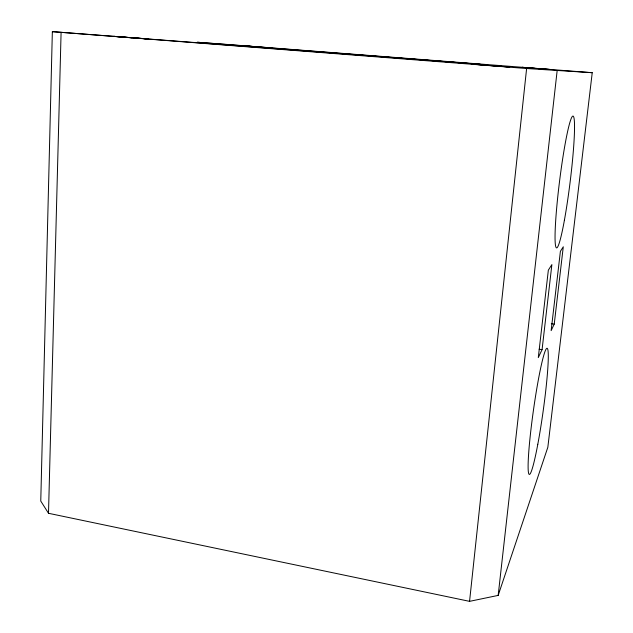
<?xml version="1.0" encoding="UTF-8"?>
<svg xmlns="http://www.w3.org/2000/svg" width="633" height="633" viewBox="0 0 633 633"><rect width="100%" height="100%" fill="white"/><g stroke="black" fill="none" stroke-linecap="round" stroke-linejoin="round"><path stroke-width="0.95" d="M52.349 31.65L40.765 501.067L48.504 513.292L469.559 601.35L498.171 595.4L547.838 447.254L592.235 72.7L225.206 44.294L197.33 42.253L480.526 64.352L52.349 31.65L526.616 68.514L592.235 72.7M48.504 513.292L61.092 32.386M469.559 601.35L526.616 68.514M498.171 595.4L557.135 70.817M542.07 349.677L551.881 264.61L548.344 270.141L538.295 357.582L542.07 349.677L539.142 349.25M554.231 324.136L563.283 246.799L560.395 251.309L551.145 330.616L554.231 324.136L551.303 323.732M143.881 38.668L148.122 38.969L113.734 36.334L119.313 36.785M252.092 46.415L245.905 45.956L271.779 47.942L265.749 47.499M536.784 68.483L551.066 69.567L522.075 67.327L534.861 68.34M131.893 37.758L121.093 36.928M134.528 37.893L142.378 38.502M490.132 65.555L509.787 67.027L471.506 64.075L487.6 65.357M564.383 220.339A66.418 5.293 -82.9 0 0 573.395 116.345A66.418 5.293 -82.9 0 0 556.573 209.135A66.418 5.293 -82.9 0 0 564.383 220.339M537.797 444.295A63.696 4.874 -82 0 0 547.11 348.285A63.696 4.874 -82 0 0 529.671 441.462A63.696 4.874 -82 0 0 537.797 444.295"/></g></svg>
